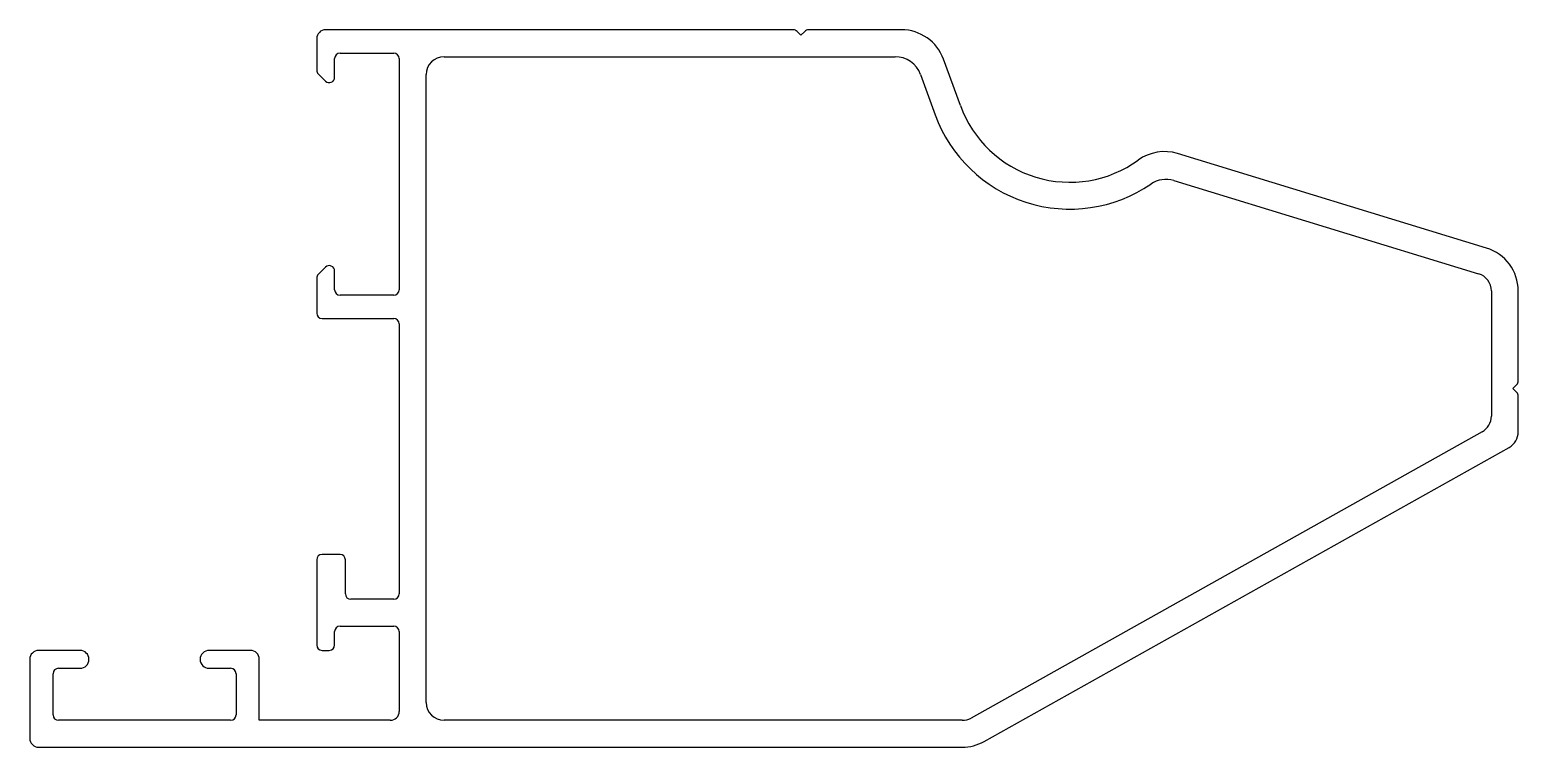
# Model space of a CAD drawing. Extents: x 0.8 to 83.8, y 0.9 to 40.9.
import ezdxf

# ---------------------------------------------------------------- set-up
doc = ezdxf.new("R2010")
doc.units = 0
doc.layers.get('0').update_dxf_attribs({"linetype": 'CONTINUOUS'})

msp = doc.modelspace()

# ---------------------------------------------------------------- linework, layer by layer
for p, q in [((43.386, 40.872), (17.311, 40.872)), ((43.811, 40.572), (43.598, 40.784)), ((44.023, 40.784), (43.811, 40.572)), ((49.415, 40.872), (44.235, 40.872)), ((16.811, 40.372), (16.811, 38.622)), ((17.811, 38.222), (17.811, 39.272)), ((18.111, 39.572), (21.111, 39.572)), ((21.411, 39.272), (21.411, 26.372)), ((23.911, 39.372), (49.065, 39.372)), ((52.703, 36.649), (51.764, 39.227)), ((16.898, 38.41), (17.298, 38.01)), ((22.911, 3.372), (22.911, 38.372)), ((50.474, 38.385), (51.292, 36.139)), ((82.042, 28.704), (64.816, 33.97)), ((64.611, 32.464), (81.603, 27.269)), ((17.298, 27.634), (16.898, 27.234)), ((17.811, 26.372), (17.811, 27.422)), ((16.811, 27.022), (16.811, 25.072)), ((21.111, 26.072), (18.111, 26.072)), ((82.311, 26.313), (82.311, 19.337)), ((83.811, 21.297), (83.811, 26.313)), ((17.111, 24.772), (21.111, 24.772)), ((21.411, 24.472), (21.411, 9.422)), ((83.511, 20.872), (83.723, 21.084)), ((83.723, 20.66), (83.511, 20.872)), ((83.811, 18.458), (83.811, 20.448)), ((81.799, 18.465), (53.297, 2.5)), ((54.03, 1.191), (83.299, 17.586)), ((18.111, 11.622), (17.111, 11.622)), ((16.811, 11.322), (16.811, 6.572)), ((18.411, 9.422), (18.411, 11.322)), ((21.111, 9.122), (18.711, 9.122)), ((18.111, 7.622), (21.111, 7.622)), ((17.811, 6.572), (17.811, 7.322)), ((21.411, 7.322), (21.411, 2.872)), ((3.611, 6.272), (1.311, 6.272)), ((13.111, 6.272), (10.811, 6.272)), ((17.111, 6.272), (17.511, 6.272)), ((0.811, 5.772), (0.811, 1.372)), ((2.411, 5.272), (3.611, 5.272)), ((10.811, 5.272), (12.011, 5.272)), ((13.611, 2.372), (13.611, 5.772)), ((2.111, 2.672), (2.111, 4.972)), ((12.311, 4.972), (12.311, 2.672)), ((12.011, 2.372), (2.411, 2.372)), ((20.911, 2.372), (13.611, 2.372)), ((52.808, 2.372), (23.911, 2.372)), ((1.311, 0.872), (52.808, 0.872))]:
    msp.add_line(p, q)
for centre, radius, start, end in [((17.311, 40.372), 0.5, 90, 180), ((43.386, 40.572), 0.3, 45.00036, 90), ((44.235, 40.572), 0.3, 90, 135), ((49.415, 38.372), 2.5, 20.00002, 90), ((18.111, 39.272), 0.3, 90, 180), ((21.111, 39.272), 0.3, 360, 90), ((23.911, 38.372), 1, 90, 180), ((49.065, 37.872), 1.5, 20.00005, 90), ((17.111, 38.622), 0.3, 180, 225.00013), ((17.511, 38.222), 0.3, 225.00013, 360), ((58.811, 38.872), 6.5, 200.00002, 305.87482), ((58.811, 38.872), 8, 199.97537, 304.36009), ((64.085, 31.58), 2.5, 73, 125.87482), ((64.172, 31.03), 1.5, 73, 124.36009), ((81.311, 26.313), 2.5, 0, 73), ((17.511, 27.422), 0.3, 0, 134.99987), ((17.111, 27.022), 0.3, 134.99987, 180), ((81.311, 26.313), 1, 0, 73), ((18.111, 26.372), 0.3, 180, 270), ((21.111, 26.372), 0.3, 270, 0), ((17.111, 25.072), 0.3, 180, 270), ((21.111, 24.472), 0.3, 360, 90), ((83.511, 21.297), 0.3, 315.00036, 360), ((83.511, 20.448), 0.3, 0, 44.99982), ((81.311, 19.337), 1, 299.25457, 360), ((82.811, 18.458), 1, 299.25457, 0), ((17.111, 11.322), 0.3, 90, 180), ((18.111, 11.322), 0.3, 0, 90), ((18.711, 9.422), 0.3, 180, 270), ((21.111, 9.422), 0.3, 270, 0), ((18.111, 7.322), 0.3, 90, 180), ((21.111, 7.322), 0.3, 360, 90), ((1.311, 5.772), 0.5, 90, 180), ((3.611, 5.772), 0.5, 0, 90), ((10.811, 5.772), 0.5, 90.00001, 180.00001), ((13.111, 5.772), 0.5, 0, 90), ((17.111, 6.572), 0.3, 180, 270), ((17.511, 6.572), 0.3, 270, 0), ((2.411, 4.972), 0.3, 90, 180), ((3.611, 5.772), 0.5, 270.00001, 0.00001), ((10.811, 5.772), 0.5, 180, 270), ((12.011, 4.972), 0.3, 0, 90), ((23.911, 3.372), 1, 180, 270), ((2.411, 2.672), 0.3, 180, 270), ((12.011, 2.672), 0.3, 270, 0), ((20.911, 2.872), 0.5, 270, 0), ((52.808, 3.372), 1, 270, 299.25457), ((1.311, 1.372), 0.5, 180, 270), ((52.808, 3.372), 2.5, 270, 299.25457)]:
    msp.add_arc(centre, radius, start, end)

doc.saveas('drawing.dxf')
